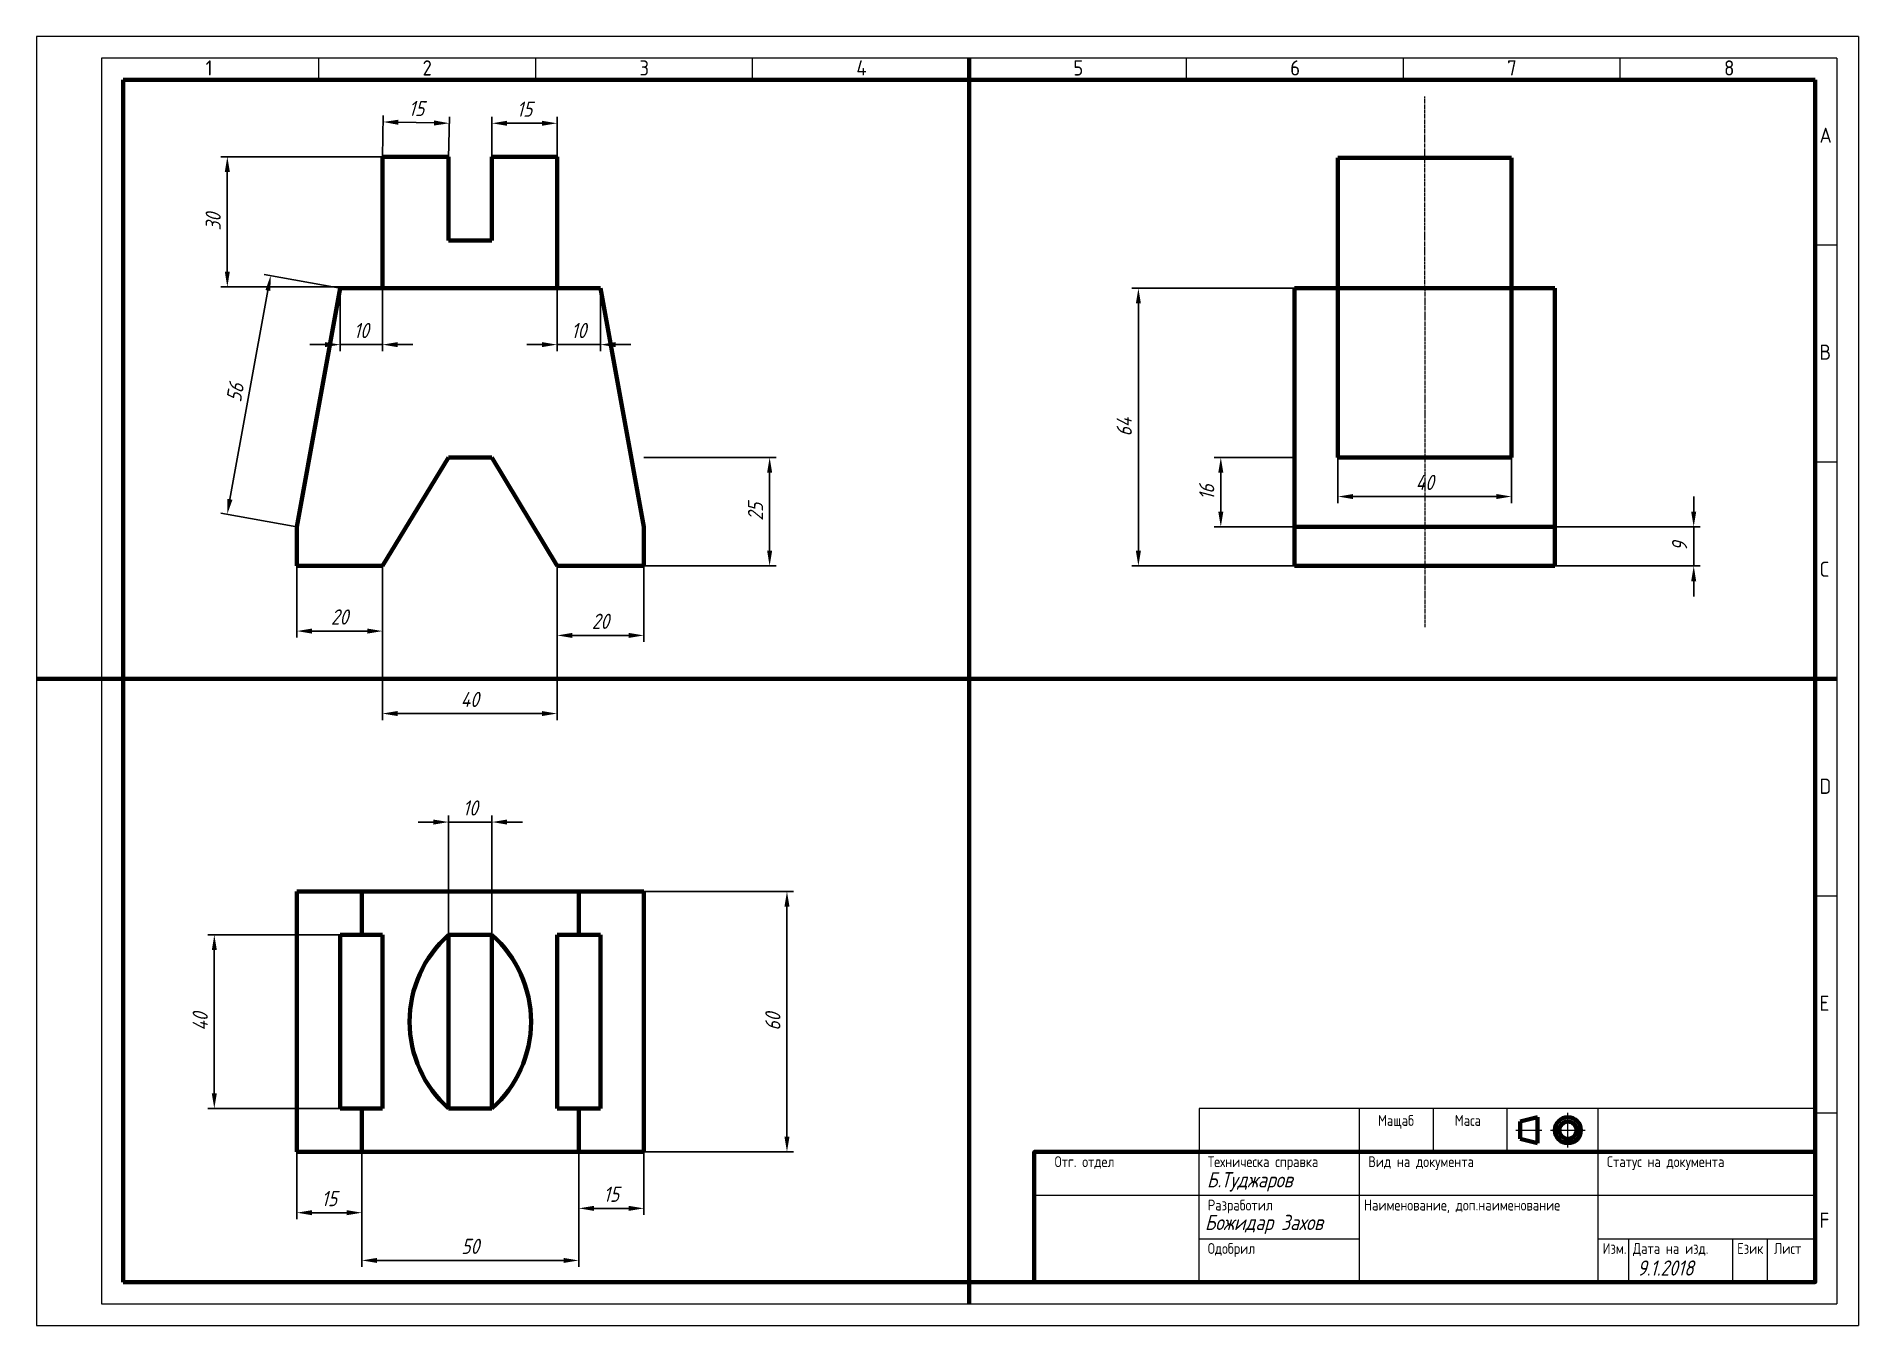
# Model space of a CAD drawing. Extents: x 0 to 420, y 0 to 297.
import ezdxf
from ezdxf.enums import TextEntityAlignment as Align

# ---------------------------------------------------------------- set-up
doc = ezdxf.new("R2010")
doc.units = 0
doc.linetypes.add('CENTER', pattern=[50.8, 31.75, -6.35, 6.35, -6.35])
doc.linetypes.add('CENTER2', pattern=[1.125, 0.75, -0.125, 0.125, -0.125])
doc.layers.get('DEFPOINTS').update_dxf_attribs({"linetype": 'CONTINUOUS'})
for name, color, linetype, lineweight in [('Axis', 30, 'CENTER', 20), ('Dimensions', 5, 'CONTINUOUS', 20), ('Hatch', 36, 'CONTINUOUS', 20), ('Text35', 253, 'CONTINUOUS', 35), ('Text50', 8, 'CONTINUOUS', 50), ('Thick', 10, 'CONTINUOUS', 70), ('Thin', 96, 'CONTINUOUS', 20)]:
    doc.layers.add(name, color=color, linetype=linetype, lineweight=lineweight)
doc.styles.add('ISO Proportional', font='isocp.shx')
doc.styles.get("Standard").update_dxf_attribs({"font": 'simplexc.shx', "width": 0.8, "oblique": 15})
doc.styles.add('WFTEXTn', font='simplexc.shx', dxfattribs={"width": 0.8})
doc.dimstyles.get("Standard").update_dxf_attribs({"dimtxt": 3.5, "dimasz": 3.5, "dimexe": 1.5, "dimexo": 0, "dimgap": 1.5, "dimtad": 1, "dimdsep": 46, "dimtxsty": 'Standard', "dimcen": -1.5, "dimdle": 1.25, "dimadec": 0, "dimazin": 0, "dimtfac": 0.75, "dimtdec": 1, "dimtmove": 0, "dimatfit": 3, "dimfxl": 1, "dimtolj": 1, "dimarcsym": 0})

# ---------------------------------------------------------------- blocks, each defined once
blk = doc.blocks.new('*D2')
at = {"layer": 'DEFPOINTS', "color": 0, "ltscale": 0.5, "transparency": 16777216}
for p in [(60, 175), (79.75, 175), (79.75, 160)]:
    blk.add_point(p, dxfattribs=at)
at = {"layer": 'Dimensions', "color": 0, "lineweight": -2, "ltscale": 0.5, "transparency": 16777216}
for p, q in [((60, 175), (60, 158.5)), ((79.75, 175), (79.75, 158.5)), ((63.5, 160), (76.25, 160))]:
    blk.add_line(p, q, dxfattribs=at)
at = {"layer": 'Dimensions', "color": 0, "ltscale": 0.5, "transparency": 16777216}
for points in [[(63.5, 160.58), (63.5, 159.42), (60, 160)], [(76.25, 160.58), (76.25, 159.42), (79.75, 160)]]:
    blk.add_solid(points, dxfattribs=at)
at = {"layer": 'Dimensions', "color": 0, "ltscale": 0.5, "transparency": 16777216, "insert": (69.88, 163.25), "char_height": 3.5, "attachment_point": 5}
blk.add_mtext('\\A1;20', dxfattribs=at)
blk = doc.blocks.new('*D3')
at = {"layer": 'DEFPOINTS', "color": 0, "ltscale": 0.5, "transparency": 16777216}
for p in [(79.75, 175), (120, 175), (120, 141)]:
    blk.add_point(p, dxfattribs=at)
at = {"layer": 'Dimensions', "color": 0, "lineweight": -2, "ltscale": 0.5, "transparency": 16777216}
for p, q in [((79.75, 175), (79.75, 139.5)), ((120, 175), (120, 139.5)), ((83.25, 141), (116.5, 141))]:
    blk.add_line(p, q, dxfattribs=at)
at = {"layer": 'Dimensions', "color": 0, "ltscale": 0.5, "transparency": 16777216}
for points in [[(83.25, 141.58), (83.25, 140.42), (79.75, 141)], [(116.5, 141.58), (116.5, 140.42), (120, 141)]]:
    blk.add_solid(points, dxfattribs=at)
at = {"layer": 'Dimensions', "color": 0, "ltscale": 0.5, "transparency": 16777216, "insert": (99.88, 144.25), "char_height": 3.5, "attachment_point": 5}
blk.add_mtext('\\A1;40', dxfattribs=at)
blk = doc.blocks.new('*D4')
at = {"layer": 'DEFPOINTS', "color": 0, "ltscale": 0.5, "transparency": 16777216}
for p in [(120, 175), (140, 175), (140, 159)]:
    blk.add_point(p, dxfattribs=at)
at = {"layer": 'Dimensions', "color": 0, "lineweight": -2, "ltscale": 0.5, "transparency": 16777216}
for p, q in [((120, 175), (120, 157.5)), ((140, 175), (140, 157.5)), ((123.5, 159), (136.5, 159))]:
    blk.add_line(p, q, dxfattribs=at)
at = {"layer": 'Dimensions', "color": 0, "ltscale": 0.5, "transparency": 16777216}
for points in [[(123.5, 159.58), (123.5, 158.42), (120, 159)], [(136.5, 159.58), (136.5, 158.42), (140, 159)]]:
    blk.add_solid(points, dxfattribs=at)
at = {"layer": 'Dimensions', "color": 0, "ltscale": 0.5, "transparency": 16777216, "insert": (130, 162.25), "char_height": 3.5, "attachment_point": 5}
blk.add_mtext('\\A1;20', dxfattribs=at)
blk = doc.blocks.new('*D5')
at = {"layer": 'DEFPOINTS', "color": 0, "ltscale": 0.5, "transparency": 16777216}
for p in [(105, 116), (95, 90), (105, 90)]:
    blk.add_point(p, dxfattribs=at)
at = {"layer": 'Dimensions', "color": 0, "lineweight": -2, "ltscale": 0.5, "transparency": 16777216}
for p, q in [((91.5, 116), (88, 116)), ((95, 90), (95, 117.5)), ((95, 116), (105, 116)), ((105, 90), (105, 117.5)), ((108.5, 116), (112, 116))]:
    blk.add_line(p, q, dxfattribs=at)
at = {"layer": 'Dimensions', "color": 0, "ltscale": 0.5, "transparency": 16777216}
for points in [[(91.5, 116.58), (91.5, 115.42), (95, 116)], [(108.5, 116.58), (108.5, 115.42), (105, 116)]]:
    blk.add_solid(points, dxfattribs=at)
at = {"layer": 'Dimensions', "color": 0, "ltscale": 0.5, "transparency": 16777216, "insert": (100, 119.25), "char_height": 3.5, "attachment_point": 5}
blk.add_mtext('\\A1;10', dxfattribs=at)
blk = doc.blocks.new('*D6')
at = {"layer": 'DEFPOINTS', "color": 0, "ltscale": 0.5, "transparency": 16777216}
for p in [(79.75, 269.3), (44, 239.3), (79.75, 239.3)]:
    blk.add_point(p, dxfattribs=at)
at = {"layer": 'Dimensions', "color": 0, "lineweight": -2, "ltscale": 0.5, "transparency": 16777216}
for p, q in [((79.75, 269.3), (42.5, 269.3)), ((44, 265.8), (44, 242.8)), ((79.75, 239.3), (42.5, 239.3))]:
    blk.add_line(p, q, dxfattribs=at)
at = {"layer": 'Dimensions', "color": 0, "ltscale": 0.5, "transparency": 16777216}
for points in [[(43.42, 265.8), (44.58, 265.8), (44, 269.3)], [(43.42, 242.8), (44.58, 242.8), (44, 239.3)]]:
    blk.add_solid(points, dxfattribs=at)
at = {"layer": 'Dimensions', "color": 0, "ltscale": 0.5, "transparency": 16777216, "insert": (40.75, 254.3), "char_height": 3.5, "attachment_point": 5, "rotation": 90}
blk.add_mtext('\\A1;30', dxfattribs=at)
blk = doc.blocks.new('*D7')
at = {"layer": 'DEFPOINTS', "color": 0, "ltscale": 0.5, "transparency": 16777216}
for p in [(350, 184), (350, 175), (382, 175)]:
    blk.add_point(p, dxfattribs=at)
at = {"layer": 'Dimensions', "color": 0, "lineweight": -2, "ltscale": 0.5, "transparency": 16777216}
for p, q in [((382, 187.5), (382, 191)), ((350, 184), (383.5, 184)), ((382, 184), (382, 175)), ((350, 175), (383.5, 175)), ((382, 171.5), (382, 168))]:
    blk.add_line(p, q, dxfattribs=at)
at = {"layer": 'Dimensions', "color": 0, "ltscale": 0.5, "transparency": 16777216}
for points in [[(381.42, 187.5), (382.58, 187.5), (382, 184)], [(381.42, 171.5), (382.58, 171.5), (382, 175)]]:
    blk.add_solid(points, dxfattribs=at)
at = {"layer": 'Dimensions', "color": 0, "ltscale": 0.5, "transparency": 16777216, "insert": (378.75, 179.5), "char_height": 3.5, "attachment_point": 5, "rotation": 90}
blk.add_mtext('\\A1;9', dxfattribs=at)
blk = doc.blocks.new('*D8')
at = {"layer": 'DEFPOINTS', "color": 0, "ltscale": 0.5, "transparency": 16777216}
for p in [(140, 100), (140, 40), (173, 40)]:
    blk.add_point(p, dxfattribs=at)
at = {"layer": 'Dimensions', "color": 0, "lineweight": -2, "ltscale": 0.5, "transparency": 16777216}
for p, q in [((140, 100), (174.5, 100)), ((173, 96.5), (173, 43.5)), ((140, 40), (174.5, 40))]:
    blk.add_line(p, q, dxfattribs=at)
at = {"layer": 'Dimensions', "color": 0, "ltscale": 0.5, "transparency": 16777216}
for points in [[(172.42, 96.5), (173.58, 96.5), (173, 100)], [(172.42, 43.5), (173.58, 43.5), (173, 40)]]:
    blk.add_solid(points, dxfattribs=at)
at = {"layer": 'Dimensions', "color": 0, "ltscale": 0.5, "transparency": 16777216, "insert": (169.75, 70), "char_height": 3.5, "attachment_point": 5, "rotation": 90}
blk.add_mtext('\\A1;60', dxfattribs=at)
blk = doc.blocks.new('*D9')
at = {"layer": 'DEFPOINTS', "color": 0, "ltscale": 0.5, "transparency": 16777216}
for p in [(125, 40), (140, 40), (140, 27)]:
    blk.add_point(p, dxfattribs=at)
at = {"layer": 'Dimensions', "color": 0, "lineweight": -2, "ltscale": 0.5, "transparency": 16777216}
for p, q in [((125, 40), (125, 25.5)), ((140, 40), (140, 25.5)), ((128.5, 27), (136.5, 27))]:
    blk.add_line(p, q, dxfattribs=at)
at = {"layer": 'Dimensions', "color": 0, "ltscale": 0.5, "transparency": 16777216}
for points in [[(128.5, 27.58), (128.5, 26.42), (125, 27)], [(136.5, 27.58), (136.5, 26.42), (140, 27)]]:
    blk.add_solid(points, dxfattribs=at)
at = {"layer": 'Dimensions', "color": 0, "ltscale": 0.5, "transparency": 16777216, "insert": (132.5, 30.25), "char_height": 3.5, "attachment_point": 5}
blk.add_mtext('\\A1;15', dxfattribs=at)
blk = doc.blocks.new('*D10')
at = {"layer": 'DEFPOINTS', "color": 0, "ltscale": 0.5, "transparency": 16777216}
for p in [(60, 40), (75, 40), (75, 26)]:
    blk.add_point(p, dxfattribs=at)
at = {"layer": 'Dimensions', "color": 0, "lineweight": -2, "ltscale": 0.5, "transparency": 16777216}
for p, q in [((60, 40), (60, 24.5)), ((75, 40), (75, 24.5)), ((63.5, 26), (71.5, 26))]:
    blk.add_line(p, q, dxfattribs=at)
at = {"layer": 'Dimensions', "color": 0, "ltscale": 0.5, "transparency": 16777216}
for points in [[(63.5, 26.58), (63.5, 25.42), (60, 26)], [(71.5, 26.58), (71.5, 25.42), (75, 26)]]:
    blk.add_solid(points, dxfattribs=at)
at = {"layer": 'Dimensions', "color": 0, "ltscale": 0.5, "transparency": 16777216, "insert": (67.5, 29.25), "char_height": 3.5, "attachment_point": 5}
blk.add_mtext('\\A1;15', dxfattribs=at)
blk = doc.blocks.new('*D11')
at = {"layer": 'DEFPOINTS', "color": 0, "ltscale": 0.5, "transparency": 16777216}
for p in [(70, 90), (41, 50), (70, 50)]:
    blk.add_point(p, dxfattribs=at)
at = {"layer": 'Dimensions', "color": 0, "lineweight": -2, "ltscale": 0.5, "transparency": 16777216}
for p, q in [((70, 90), (39.5, 90)), ((41, 86.5), (41, 53.5)), ((70, 50), (39.5, 50))]:
    blk.add_line(p, q, dxfattribs=at)
at = {"layer": 'Dimensions', "color": 0, "ltscale": 0.5, "transparency": 16777216}
for points in [[(40.42, 86.5), (41.58, 86.5), (41, 90)], [(40.42, 53.5), (41.58, 53.5), (41, 50)]]:
    blk.add_solid(points, dxfattribs=at)
at = {"layer": 'Dimensions', "color": 0, "ltscale": 0.5, "transparency": 16777216, "insert": (37.75, 70), "char_height": 3.5, "attachment_point": 5, "rotation": 90}
blk.add_mtext('\\A1;40', dxfattribs=at)
blk = doc.blocks.new('*D12')
at = {"layer": 'DEFPOINTS', "color": 0, "ltscale": 0.5, "transparency": 16777216}
for p in [(75, 40), (125, 40), (125, 15)]:
    blk.add_point(p, dxfattribs=at)
at = {"layer": 'Dimensions', "color": 0, "lineweight": -2, "ltscale": 0.5, "transparency": 16777216}
for p, q in [((75, 40), (75, 13.5)), ((125, 40), (125, 13.5)), ((78.5, 15), (121.5, 15))]:
    blk.add_line(p, q, dxfattribs=at)
at = {"layer": 'Dimensions', "color": 0, "ltscale": 0.5, "transparency": 16777216}
for points in [[(78.5, 15.58), (78.5, 14.42), (75, 15)], [(121.5, 15.58), (121.5, 14.42), (125, 15)]]:
    blk.add_solid(points, dxfattribs=at)
at = {"layer": 'Dimensions', "color": 0, "ltscale": 0.5, "transparency": 16777216, "insert": (100, 18.25), "char_height": 3.5, "attachment_point": 5}
blk.add_mtext('\\A1;50', dxfattribs=at)
blk = doc.blocks.new('*D13')
at = {"layer": 'DEFPOINTS', "color": 0, "ltscale": 0.5, "transparency": 16777216}
for p in [(120, 277), (105, 269.3), (120, 269.3)]:
    blk.add_point(p, dxfattribs=at)
at = {"layer": 'Dimensions', "color": 0, "lineweight": -2, "ltscale": 0.5, "transparency": 16777216}
for p, q in [((105, 269.3), (105, 278.5)), ((120, 269.3), (120, 278.5)), ((108.5, 277), (116.5, 277))]:
    blk.add_line(p, q, dxfattribs=at)
at = {"layer": 'Dimensions', "color": 0, "ltscale": 0.5, "transparency": 16777216}
for points in [[(108.5, 277.58), (108.5, 276.42), (105, 277)], [(116.5, 277.58), (116.5, 276.42), (120, 277)]]:
    blk.add_solid(points, dxfattribs=at)
at = {"layer": 'Dimensions', "color": 0, "ltscale": 0.5, "transparency": 16777216, "insert": (112.5, 280.25), "char_height": 3.5, "attachment_point": 5}
blk.add_mtext('\\A1;15', dxfattribs=at)
blk = doc.blocks.new('*D14')
at = {"layer": 'DEFPOINTS', "color": 0, "ltscale": 0.5, "transparency": 16777216}
for p in [(95.16, 277), (79.75, 269.3), (95, 269)]:
    blk.add_point(p, dxfattribs=at)
at = {"layer": 'Dimensions', "color": 0, "lineweight": -2, "ltscale": 0.5, "transparency": 16777216}
for p, q in [((79.75, 269.3), (79.94, 278.8)), ((83.41, 277.23), (91.66, 277.07)), ((95, 269), (95.19, 278.5))]:
    blk.add_line(p, q, dxfattribs=at)
at = {"layer": 'Dimensions', "color": 0, "ltscale": 0.5, "transparency": 16777216}
for points in [[(83.42, 277.81), (83.4, 276.65), (79.91, 277.3)], [(91.67, 277.65), (91.65, 276.48), (95.16, 277)]]:
    blk.add_solid(points, dxfattribs=at)
at = {"layer": 'Dimensions', "color": 0, "ltscale": 0.5, "transparency": 16777216, "insert": (87.6, 280.4), "char_height": 3.5, "attachment_point": 5, "rotation": 358.8623}
blk.add_mtext('\\A1;15', dxfattribs=at)
blk = doc.blocks.new('*D15')
at = {"layer": 'DEFPOINTS', "color": 0, "ltscale": 0.5, "transparency": 16777216}
for p in [(70, 239), (43.98, 186.91), (60, 184)]:
    blk.add_point(p, dxfattribs=at)
at = {"layer": 'Dimensions', "color": 0, "lineweight": -2, "ltscale": 0.5, "transparency": 16777216}
for p, q in [((70, 239), (52.51, 242.18)), ((53.36, 238.47), (44.61, 190.36)), ((60, 184), (42.51, 187.18))]:
    blk.add_line(p, q, dxfattribs=at)
at = {"layer": 'Dimensions', "color": 0, "ltscale": 0.5, "transparency": 16777216}
for points in [[(52.78, 238.57), (53.93, 238.36), (53.98, 241.91)], [(44.04, 190.46), (45.18, 190.25), (43.98, 186.91)]]:
    blk.add_solid(points, dxfattribs=at)
at = {"layer": 'Dimensions', "color": 0, "ltscale": 0.5, "transparency": 16777216, "insert": (45.79, 214.99), "char_height": 3.5, "attachment_point": 5, "rotation": 79.6952}
blk.add_mtext('\\A1;56', dxfattribs=at)
blk = doc.blocks.new('*D17')
at = {"layer": 'DEFPOINTS', "color": 0, "ltscale": 0.5, "transparency": 16777216}
for p in [(70, 239), (79.75, 239.3), (79.75, 226)]:
    blk.add_point(p, dxfattribs=at)
at = {"layer": 'Dimensions', "color": 0, "lineweight": -2, "ltscale": 0.5, "transparency": 16777216}
for p, q in [((70, 239), (70, 224.5)), ((79.75, 239.3), (79.75, 224.5)), ((66.5, 226), (63, 226)), ((70, 226), (79.75, 226)), ((83.25, 226), (86.75, 226))]:
    blk.add_line(p, q, dxfattribs=at)
at = {"layer": 'Dimensions', "color": 0, "ltscale": 0.5, "transparency": 16777216}
for points in [[(66.5, 226.58), (66.5, 225.42), (70, 226)], [(83.25, 226.58), (83.25, 225.42), (79.75, 226)]]:
    blk.add_solid(points, dxfattribs=at)
at = {"layer": 'Dimensions', "color": 0, "ltscale": 0.5, "transparency": 16777216, "insert": (74.88, 229.25), "char_height": 3.5, "attachment_point": 5}
blk.add_mtext('\\A1;10', dxfattribs=at)
blk = doc.blocks.new('*D19')
at = {"layer": 'DEFPOINTS', "color": 0, "ltscale": 0.5, "transparency": 16777216}
for p in [(300, 200), (340, 200), (340, 191)]:
    blk.add_point(p, dxfattribs=at)
at = {"layer": 'Text50', "color": 0, "lineweight": -2, "ltscale": 0.5, "transparency": 16777216}
for p, q in [((300, 200), (300, 189.5)), ((340, 200), (340, 189.5)), ((303.5, 191), (336.5, 191))]:
    blk.add_line(p, q, dxfattribs=at)
at = {"layer": 'Text50', "color": 0, "ltscale": 0.5, "transparency": 16777216}
for points in [[(303.5, 191.58), (303.5, 190.42), (300, 191)], [(336.5, 191.58), (336.5, 190.42), (340, 191)]]:
    blk.add_solid(points, dxfattribs=at)
at = {"layer": 'Text50', "color": 0, "ltscale": 0.5, "transparency": 16777216, "insert": (320, 194.25), "char_height": 3.5, "attachment_point": 5}
blk.add_mtext('\\A1;40', dxfattribs=at)
blk = doc.blocks.new('*D20')
at = {"layer": 'DEFPOINTS', "color": 0, "ltscale": 0.5, "transparency": 16777216}
for p in [(120, 239), (130, 239), (130, 226)]:
    blk.add_point(p, dxfattribs=at)
at = {"layer": 'Text50', "color": 0, "lineweight": -2, "ltscale": 0.5, "transparency": 16777216}
for p, q in [((120, 239), (120, 224.5)), ((130, 239), (130, 224.5)), ((116.5, 226), (113, 226)), ((120, 226), (130, 226)), ((133.5, 226), (137, 226))]:
    blk.add_line(p, q, dxfattribs=at)
at = {"layer": 'Text50', "color": 0, "ltscale": 0.5, "transparency": 16777216}
for points in [[(116.5, 226.58), (116.5, 225.42), (120, 226)], [(133.5, 226.58), (133.5, 225.42), (130, 226)]]:
    blk.add_solid(points, dxfattribs=at)
at = {"layer": 'Text50', "color": 0, "ltscale": 0.5, "transparency": 16777216, "insert": (125, 229.25), "char_height": 3.5, "attachment_point": 5}
blk.add_mtext('\\A1;10', dxfattribs=at)
blk = doc.blocks.new('*D21')
at = {"layer": 'DEFPOINTS', "color": 0, "ltscale": 0.5, "transparency": 16777216}
for p in [(290, 200), (273, 184), (290, 184)]:
    blk.add_point(p, dxfattribs=at)
at = {"layer": 'Text50', "color": 0, "lineweight": -2, "ltscale": 0.5, "transparency": 16777216}
for p, q in [((290, 200), (271.5, 200)), ((273, 196.5), (273, 187.5)), ((290, 184), (271.5, 184))]:
    blk.add_line(p, q, dxfattribs=at)
at = {"layer": 'Text50', "color": 0, "ltscale": 0.5, "transparency": 16777216}
for points in [[(272.42, 196.5), (273.58, 196.5), (273, 200)], [(272.42, 187.5), (273.58, 187.5), (273, 184)]]:
    blk.add_solid(points, dxfattribs=at)
at = {"layer": 'Text50', "color": 0, "ltscale": 0.5, "transparency": 16777216, "insert": (269.75, 192), "char_height": 3.5, "attachment_point": 5, "rotation": 90}
blk.add_mtext('\\A1;16', dxfattribs=at)
blk = doc.blocks.new('*D22')
at = {"layer": 'DEFPOINTS', "color": 0, "ltscale": 0.5, "transparency": 16777216}
for p in [(140, 200), (169, 200), (140, 175)]:
    blk.add_point(p, dxfattribs=at)
at = {"layer": 'Text50', "color": 0, "lineweight": -2, "ltscale": 0.5, "transparency": 16777216}
for p, q in [((140, 200), (170.5, 200)), ((169, 178.5), (169, 196.5)), ((140, 175), (170.5, 175))]:
    blk.add_line(p, q, dxfattribs=at)
at = {"layer": 'Text50', "color": 0, "ltscale": 0.5, "transparency": 16777216}
for points in [[(168.42, 196.5), (169.58, 196.5), (169, 200)], [(168.42, 178.5), (169.58, 178.5), (169, 175)]]:
    blk.add_solid(points, dxfattribs=at)
at = {"layer": 'Text50', "color": 0, "ltscale": 0.5, "transparency": 16777216, "insert": (165.75, 187.5), "char_height": 3.5, "attachment_point": 5, "rotation": 90}
blk.add_mtext('\\A1;25', dxfattribs=at)
blk = doc.blocks.new('*D23')
at = {"layer": 'DEFPOINTS', "color": 0, "ltscale": 0.5, "transparency": 16777216}
for p in [(290, 239), (254, 175), (290, 175)]:
    blk.add_point(p, dxfattribs=at)
at = {"layer": 'Text50', "color": 0, "lineweight": -2, "ltscale": 0.5, "transparency": 16777216}
for p, q in [((290, 239), (252.5, 239)), ((254, 235.5), (254, 178.5)), ((290, 175), (252.5, 175))]:
    blk.add_line(p, q, dxfattribs=at)
at = {"layer": 'Text50', "color": 0, "ltscale": 0.5, "transparency": 16777216}
for points in [[(253.42, 235.5), (254.58, 235.5), (254, 239)], [(253.42, 178.5), (254.58, 178.5), (254, 175)]]:
    blk.add_solid(points, dxfattribs=at)
at = {"layer": 'Text50', "color": 0, "ltscale": 0.5, "transparency": 16777216, "insert": (250.75, 207), "char_height": 3.5, "attachment_point": 5, "rotation": 90}
blk.add_mtext('\\A1;64', dxfattribs=at)
blk = doc.blocks.new('*U25')
at = {"layer": 'Axis', "color": 0, "linetype": 'CENTER2', "transparency": 16777216}
blk.add_line((0, -15.2), (0, 29.2), dxfattribs=at)
blk = doc.blocks.new('*U26')
at = {"layer": 'Axis', "color": 0, "linetype": 'CENTER2', "transparency": 16777216}
blk.add_line((0, 19.62), (0, -58.62), dxfattribs=at)

msp = doc.modelspace()

# ---------------------------------------------------------------- linework, layer by layer
at = {"layer": 'Hatch', "ltscale": 0.5}
msp.add_arc((112.722, 70), 26.722, 131.54451, 228.45549, dxfattribs=at)
at = {"layer": 'Thick'}
for p, q in [((215, 292), (215, 282)), ((20, 10), (20, 287)), ((20, 287), (410, 287)), ((410, 10), (410, 287)), ((0, 149), (10, 149)), ((405, 149), (415, 149)), ((342, 47), (346, 48)), ((342, 43), (342, 47)), ((346, 48), (346, 42)), ((346, 42), (342, 43)), ((215, 15), (215, 5)), ((215, 5), (215, 10))]:
    msp.add_line(p, q, dxfattribs=at)
at = {"layer": 'Thick', "ltscale": 0.5}
for p, q in [((215, 282), (215, 10)), ((79.75, 269.303), (79.75, 239.303)), ((79.75, 269.303), (95, 269.303)), ((95, 269.303), (95, 250)), ((95, 269), (95, 269)), ((105, 269.303), (105, 250)), ((105, 269.303), (120, 269.303)), ((120, 239), (120, 269.303)), ((300, 239), (300, 269)), ((300, 269), (340, 269)), ((340, 239), (340, 269)), ((95, 250), (105, 250)), ((60, 184), (70, 239)), ((70, 239), (130, 239)), ((140, 184), (130, 239)), ((290, 175), (290, 239)), ((290, 239), (300, 239)), ((290, 239), (350, 239)), ((300, 239), (300, 200)), ((340, 200), (340, 239)), ((350, 239), (350, 176)), ((79.75, 175), (95, 200)), ((95, 200), (105, 200)), ((120, 175), (105, 200)), ((300, 200), (340, 200)), ((60, 184), (60, 175)), ((140, 184), (140, 175)), ((290, 184), (350, 184)), ((60, 175), (79.75, 175)), ((120, 175), (140, 175)), ((290, 175), (350, 175)), ((350, 175), (290, 175)), ((10, 149), (410, 149)), ((60, 100), (140, 100)), ((60, 100), (60, 40)), ((75, 100), (75, 90)), ((125, 100), (125, 90)), ((140, 100), (140, 40)), ((70, 90), (70, 50)), ((70, 90), (79.75, 90)), ((79.75, 90), (79.75, 50)), ((95, 90), (95, 84)), ((95, 90), (105, 90)), ((105, 90), (105, 83)), ((105, 90), (105, 50)), ((120, 90), (130, 90)), ((120, 90), (120, 50)), ((130, 89), (130, 90)), ((130, 89), (130, 50)), ((95, 84), (95, 50)), ((60, 79), (60, 40)), ((70, 50), (79.75, 50)), ((75, 50), (75, 40)), ((95, 50), (105, 50)), ((120, 50), (130, 50)), ((125, 50), (125, 40)), ((60, 40), (140, 40)), ((230, 10), (20, 10))]:
    msp.add_line(p, q, dxfattribs=at)
at = {"layer": 'Thick', "linetype": 'CENTER', "ltscale": 0.5}
msp.add_line((350, 176), (350, 175), dxfattribs=at)
at = {"layer": 'Thick'}
msp.add_lwpolyline([(230, 10), (410, 10), (410, 40), (230, 40)], close=True, dxfattribs=at)
for radius in [3, 2]:
    msp.add_circle((353, 45), radius, dxfattribs=at)
at = {"layer": 'Thick', "ltscale": 0.5}
for centre, start, end in [((112.722, 70), 131.54451, 228.45549), ((87.278, 70), 311.54451, 48.45549)]:
    msp.add_arc(centre, 26.722, start, end, dxfattribs=at)
at = {"layer": 'Thin'}
for p, q in [((420, 297), (0, 297)), ((0, 297), (0, 0)), ((420, 297), (420, 0)), ((415, 292), (15, 292)), ((15, 292), (15, 5)), ((65, 292), (65, 287)), ((115, 292), (115, 287)), ((165, 292), (165, 287)), ((265, 292), (265, 287)), ((315, 292), (315, 287)), ((365, 292), (365, 287)), ((415, 292), (415, 5)), ((410, 249), (415, 249)), ((410, 199), (415, 199)), ((410, 99), (415, 99)), ((305.002, 40), (305.002, 50)), ((322.002, 40), (322.002, 50)), ((339.002, 40), (339.002, 50)), ((353, 41), (353, 49)), ((360.002, 40), (360.002, 50)), ((410, 49), (415, 49)), ((341, 45), (347, 45)), ((349, 45), (357, 45)), ((268.002, 10), (268.002, 40)), ((305.002, 10), (305.002, 40)), ((360.002, 10), (360.002, 40)), ((230, 30), (410, 30)), ((268.002, 20), (305.002, 20)), ((360.018, 20), (410, 20)), ((367.002, 20), (367.002, 10)), ((391.002, 10.108), (391.002, 20)), ((399, 9.935), (399, 20)), ((15, 5), (415, 5)), ((0, 0), (420, 0))]:
    msp.add_line(p, q, dxfattribs=at)
msp.add_lwpolyline([(268.002, 40), (410, 40), (410, 50), (268.002, 50)], close=True, dxfattribs=at)

# ---------------------------------------------------------------- block references
at = {"layer": 'Axis', "linetype": 'CENTER2'}
for name, p in [('*U25', (320, 254)), ('*U26', (320, 219.5))]:
    msp.add_blockref(name, p, dxfattribs=at)

# ---------------------------------------------------------------- texts
at = {"layer": 'Text35', "ltscale": 0.5, "style": 'ISO Proportional'}
for s, p in [('1', (39, 288)), ('2', (89, 288)), ('3', (139, 288)), ('4', (189, 288)), ('5', (239, 288)), ('6', (289, 288)), ('7', (339, 288)), ('8', (389, 288)), ('A', (411, 272.5)), ('B', (411, 222.5)), ('C', (411, 172.5)), ('D', (411, 122.5)), ('E', (411, 72.5)), ('F', (411, 22.5))]:
    msp.add_text(s, height=3.5, dxfattribs=at).set_placement(p)
at = {"layer": 'Text35', "style": 'WFTEXTn', "width": 0.8}
for s, p in [('Мащаб', (313.381, 46)), ('Маса', (329.952, 46)), ('Отг. отдел', (241.571, 36.5))]:
    msp.add_text(s, height=2.5, dxfattribs=at).set_placement(p, align=Align.CENTER)
for s, p in [('Техническа справка', (270, 36.5)), ('Вид на документа', (307, 36.5)), ('Статус на документа', (362, 36.5)), ('Разработил', (270, 26.5)), ('Наименование, доп.наименование', (306, 26.5)), ('Одобрил', (270, 16.5)), ('Изм.', (361, 16.5)), ('Дата на изд.', (367.998, 16.5)), ('Език', (392.017, 16.5)), ('Лист', (400.514, 16.5))]:
    msp.add_text(s, height=2.5, dxfattribs=at).set_placement(p)
at = {"layer": 'Text35', "ltscale": 0.5, "char_height": 3.5, "attachment_point": 1}
for s, width, insert in [('\\pt14;{\\Fsimplexc|c204;Б.Туджаров}', 19.635, (269.813, 35.331)), ('{\\Fsimplexc|c204;Божидар Захов}', 33, (269.339, 25.504))]:
    msp.add_mtext_dynamic_manual_height_columns(s, width=width, gutter_width=17.5, heights=[0], dxfattribs=dict(at, insert=insert))
at = {"layer": 'Thick', "linetype": 'CENTER', "ltscale": 0.5, "insert": (369, 15), "char_height": 3.5, "attachment_point": 1}
msp.add_mtext_dynamic_manual_height_columns('{\\C252;\\c9999763;9.1.2018}', width=21, gutter_width=17.5, heights=[0], dxfattribs=at)

# ---------------------------------------------------------------- dimensions: what is measured, and where the dimension line sits
at = {"layer": 'Dimensions', "ltscale": 0.5}
for p1, p2, distance, picture, middle in [((79.75, 269.303), (95, 269), 7.998, '*D14', (87.598, 280.398)), ((70, 239), (60, 184), -16.279, '*D15', (45.786, 214.993))]:
    dim = msp.add_aligned_dim(p1=p1, p2=p2, distance=distance, dimstyle='Standard', override={"dimdec": 0}, dxfattribs=at)
    dim.commit()
    dim.dimension.update_dxf_attribs({"geometry": picture, "text_midpoint": middle})
for base, p1, p2, picture, middle in [((120, 277), (105, 269.303), (120, 269.303), '*D13', (112.5, 280.25)), ((140, 159), (120, 175), (140, 175), '*D4', (130, 162.25)), ((105, 116), (95, 90), (105, 90), '*D5', (100, 119.25)), ((75, 26), (60, 40), (75, 40), '*D10', (67.5, 29.25)), ((125, 15), (75, 40), (125, 40), '*D12', (100, 18.25)), ((140, 27), (125, 40), (140, 40), '*D9', (132.5, 30.25))]:
    dim = msp.add_linear_dim(base=base, p1=p1, p2=p2, dimstyle='Standard', dxfattribs=at)
    dim.commit()
    dim.dimension.update_dxf_attribs({"geometry": picture, "text_midpoint": middle})
for base, p1, p2, picture, middle in [((44, 239.303), (79.75, 269.303), (79.75, 239.303), '*D6', (40.75, 254.303)), ((382, 175), (350, 184), (350, 175), '*D7', (378.75, 179.5)), ((173, 40), (140, 100), (140, 40), '*D8', (169.75, 70)), ((41, 50), (70, 90), (70, 50), '*D11', (37.75, 70))]:
    dim = msp.add_linear_dim(base=base, p1=p1, p2=p2, angle=90, dimstyle='Standard', dxfattribs=at)
    dim.commit()
    dim.dimension.update_dxf_attribs({"geometry": picture, "text_midpoint": middle})
for base, p1, p2, picture, middle in [((79.75, 226), (70, 239), (79.75, 239.303), '*D17', (74.875, 229.25)), ((79.75, 160), (60, 175), (79.75, 175), '*D2', (69.875, 163.25)), ((120, 141), (79.75, 175), (120, 175), '*D3', (99.875, 144.25))]:
    dim = msp.add_linear_dim(base=base, p1=p1, p2=p2, dimstyle='Standard', override={"dimdec": 0}, dxfattribs=at)
    dim.commit()
    dim.dimension.update_dxf_attribs({"geometry": picture, "text_midpoint": middle})
at = {"layer": 'Text50', "color": 5, "ltscale": 0.5}
dim = msp.add_linear_dim(base=(130, 226), p1=(120, 239), p2=(130, 239), dimstyle='Standard', dxfattribs=at)
dim.commit()
dim.dimension.update_dxf_attribs({"geometry": '*D20', "text_midpoint": (125, 229.25)})
for base, p1, p2, picture, middle in [((254, 175), (290, 239), (290, 175), '*D23', (250.75, 207)), ((169, 200), (140, 175), (140, 200), '*D22', (165.75, 187.5)), ((273, 184), (290, 200), (290, 184), '*D21', (269.75, 192))]:
    dim = msp.add_linear_dim(base=base, p1=p1, p2=p2, angle=90, dimstyle='Standard', dxfattribs=at)
    dim.commit()
    dim.dimension.update_dxf_attribs({"geometry": picture, "text_midpoint": middle})
at = {"layer": 'Text50', "ltscale": 0.5}
dim = msp.add_aligned_dim(p1=(300, 200), p2=(340, 200), distance=-9, dimstyle='Standard', dxfattribs=at)
dim.commit()
dim.dimension.update_dxf_attribs({"geometry": '*D19', "text_midpoint": (320, 194.25)})

doc.saveas('drawing.dxf')
